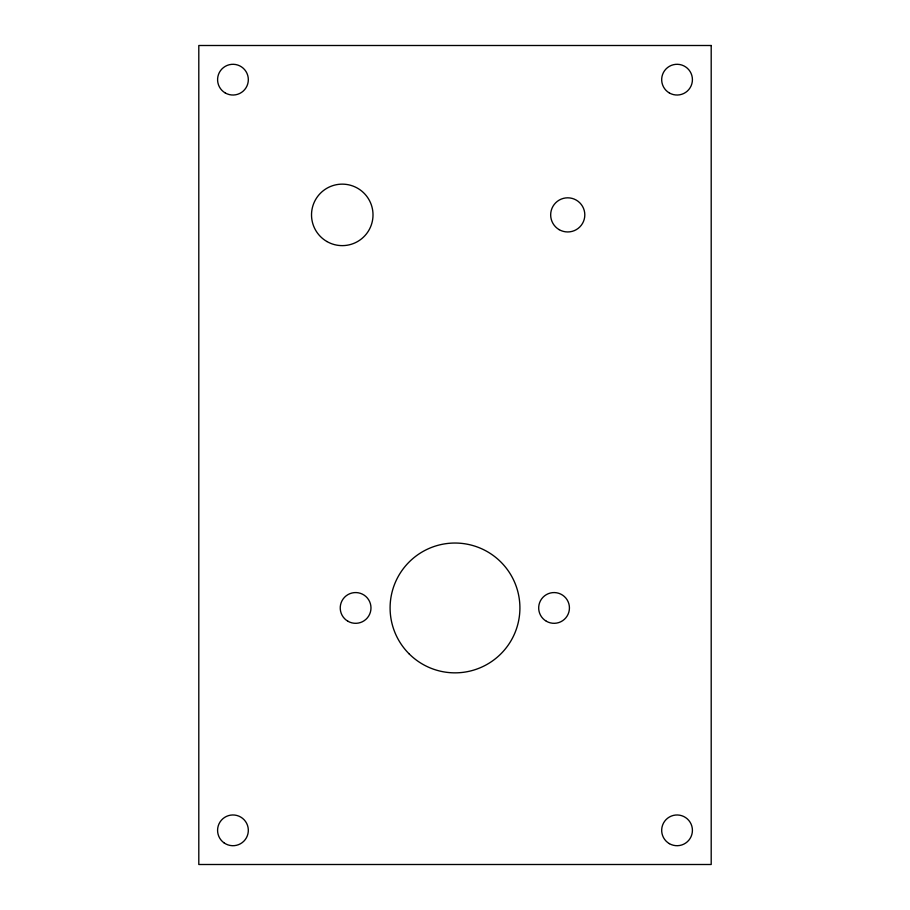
<?xml version="1.0" encoding="UTF-8"?>
<svg xmlns="http://www.w3.org/2000/svg" width="910" height="910" viewBox="0 0 910 910"><rect width="100%" height="100%" fill="white"/><g stroke="black" fill="none" stroke-linecap="round" stroke-linejoin="round"><path stroke-width="1.36" d="M711.199 45.5L198.801 45.5L198.801 864.5L711.199 864.5L711.199 45.5M225.27 92.968A15.368 15.368 0 0 0 248.328 79.659A15.368 15.368 0 0 0 225.27 66.35A15.368 15.368 0 0 0 225.27 92.968M669.362 92.968A15.368 15.368 0 0 0 692.419 79.659A15.368 15.368 0 0 0 669.362 66.35A15.368 15.368 0 0 0 669.362 92.968M224.156 842.944A15.368 15.368 0 0 0 248.271 831.649A15.368 15.368 0 0 0 226.431 816.418A15.368 15.368 0 0 0 224.156 842.944M326.895 241.514A30.747 30.747 0 0 0 373.009 214.885A30.747 30.747 0 0 0 326.895 188.256A30.747 30.747 0 0 0 326.895 241.514M409.102 653.835A64.906 64.906 0 0 0 517.699 624.738A64.906 64.906 0 0 0 438.199 545.249A64.906 64.906 0 0 0 409.102 653.835M347.927 621.257A15.368 15.368 0 0 0 370.984 607.937A15.368 15.368 0 0 0 347.927 594.628A15.368 15.368 0 0 0 347.927 621.257M559.195 229.673A17.085 17.085 0 0 0 584.812 214.885A17.085 17.085 0 0 0 559.195 200.098A17.085 17.085 0 0 0 559.195 229.673M546.375 621.257A15.368 15.368 0 0 0 569.433 607.937A15.368 15.368 0 0 0 546.375 594.628A15.368 15.368 0 0 0 546.375 621.257M669.362 843.65A15.368 15.368 0 0 0 692.419 830.341A15.368 15.368 0 0 0 669.362 817.032A15.368 15.368 0 0 0 669.362 843.65"/></g></svg>
